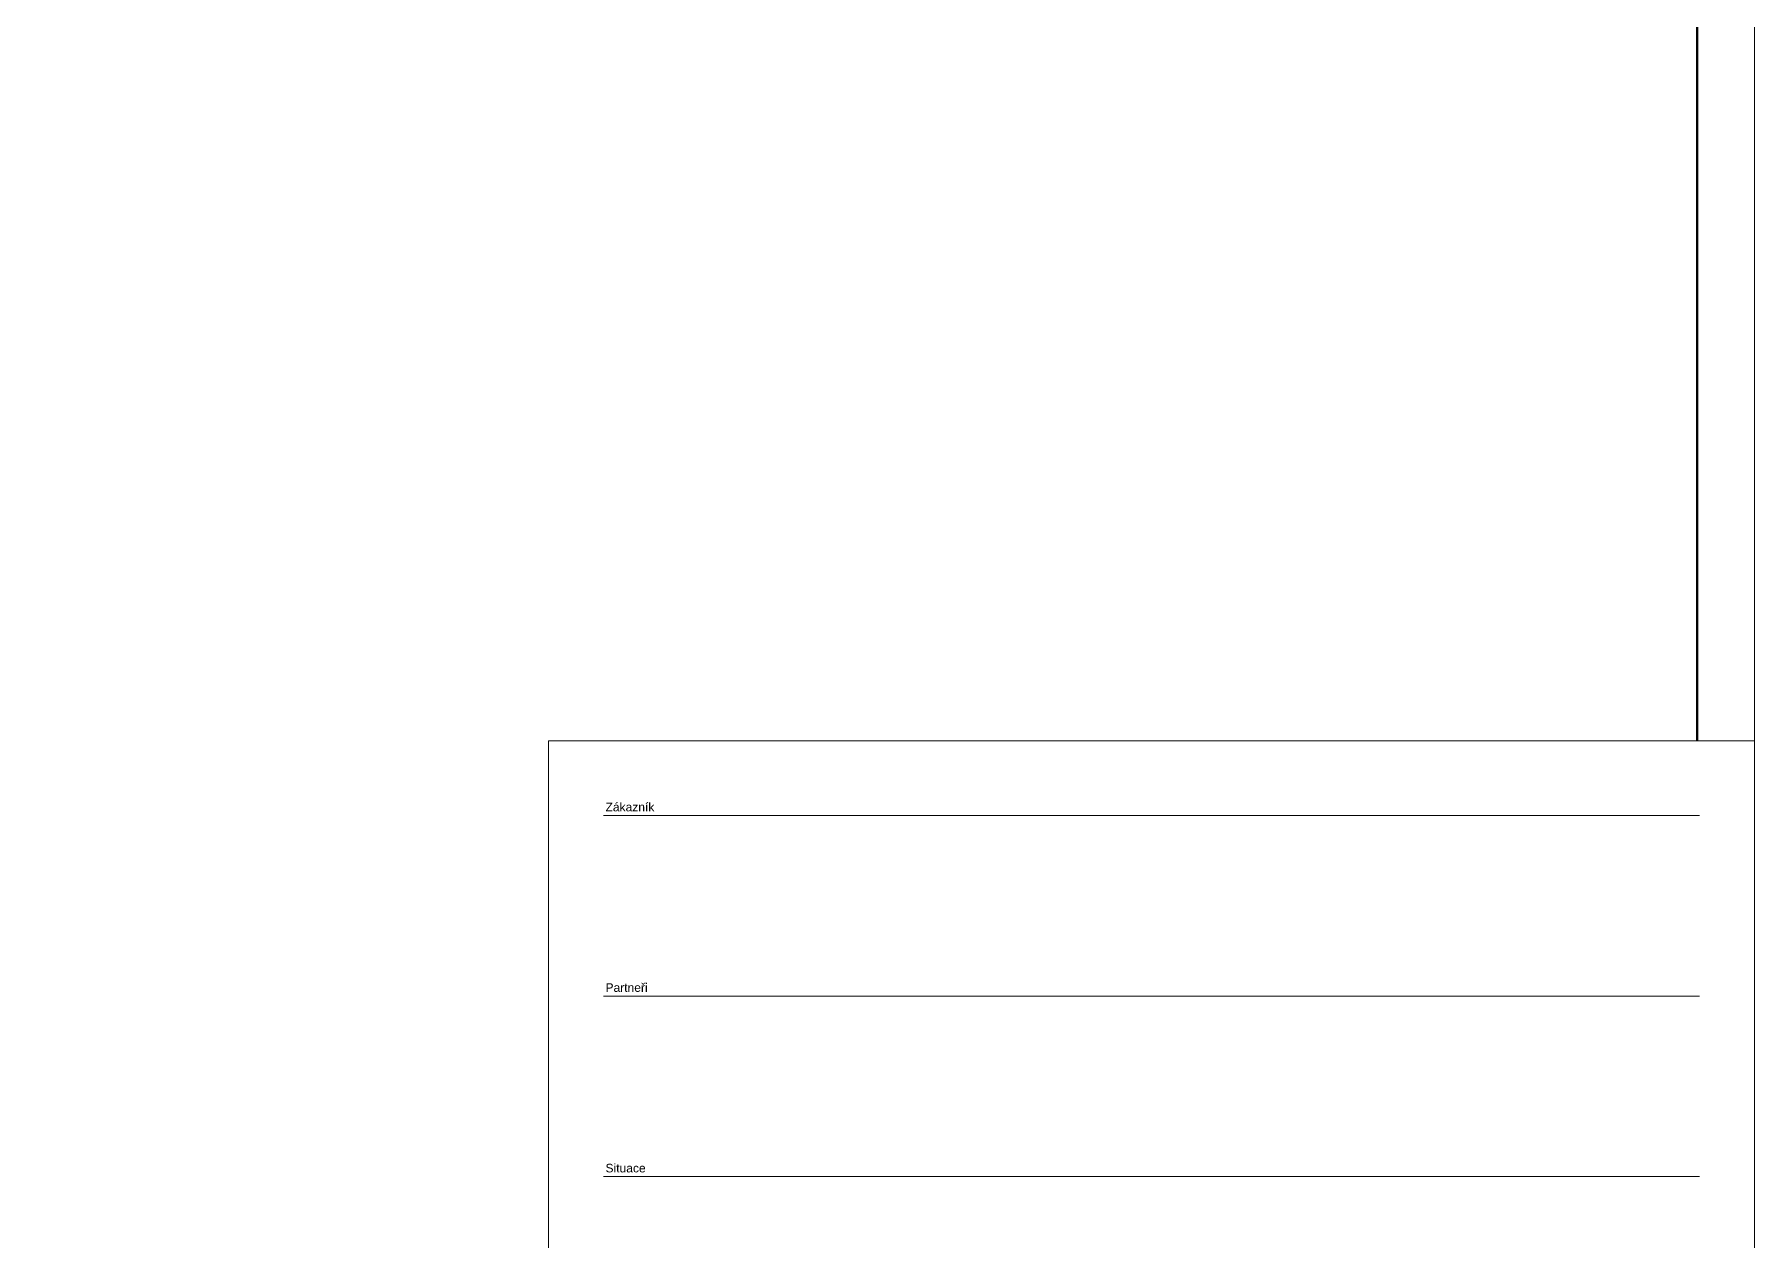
# Paper-space layout 'A0' of a CAD drawing. Header units: millimetres. Extents: x -1102 to 86, y 80 to 920.
# Drawn here: x -213.8 to 85.7, y 289.6 to 499.6 of the extents above; entities that cross this region are included whole.
import ezdxf
from ezdxf.enums import TextEntityAlignment as Align

# ---------------------------------------------------------------- set-up
doc = ezdxf.new("R2010")
doc.units = ezdxf.units.MM
doc.header["$LTSCALE"] = 0.5
doc.layers.add('Border', color=7, linetype='Continuous', lineweight=0)
doc.layers.add('Border_TextCZ', color=7, linetype='Continuous', lineweight=0)
doc.layers.add('Border_TextCZAtr', color=7, linetype='Continuous')
doc.styles.add('Arial Unicode', font='ARIALUNI.TTF', dxfattribs={"width": 1.428571, "height": 0.007})
doc.styles.add('Arial_1.5', font='arial.ttf', dxfattribs={"height": 1.5})
doc.styles.add('Arial_4.0', font='arial.ttf', dxfattribs={"width": 0.9, "height": 4})
doc.styles.add('Arial_6.5', font='arial.ttf', dxfattribs={"width": 0.8, "height": 6.5})

# ---------------------------------------------------------------- blocks, each defined once
blk = doc.blocks.new('A0_v03_CZ')
at = {"layer": 'Border', "color": 7, "linetype": 'Continuous', "lineweight": 0}
blk.add_lwpolyline([(0, 0), (1188, 0), (1188, 840), (0, 840)], close=True, dxfattribs=at)
at = {"layer": 'Border', "color": 7, "linetype": 'Continuous', "lineweight": 50}
blk.add_lwpolyline([(978, 10), (30.9, 10), (30.9, 829.7), (1178, 829.7), (1178, 297)], dxfattribs=at)
at = {"layer": 'Border', "color": 7, "linetype": 'Continuous', "lineweight": 0}
blk.add_lwpolyline([(978, 0), (978, 297), (1188, 297)], dxfattribs=at)
at = {"layer": 'Border'}
for points in [[(987.58, 284.02), (1178.42, 284.02)], [(987.58, 252.58), (1178.42, 252.58)], [(987.58, 221.15), (1178.42, 221.15)]]:
    blk.add_lwpolyline(points, dxfattribs=at)
at = {"layer": 'Border_TextCZ', "color": 7, "linetype": 'Continuous', "lineweight": 0, "style": 'Arial Unicode'}
for s, p in [('Zákazník', (987.94, 285.48)), ('Partneři', (987.94, 254.05)), ('Situace', (987.94, 222.62))]:
    blk.add_text(s, height=1.5, dxfattribs=at).set_placement(p, align=Align.MIDDLE_LEFT)
at = {"layer": 'Border_TextCZAtr', "style": 'Arial_1.5'}
for tag, p in [('rev-5', (991.5, 149.56)), ('date-5', (1002.92, 149.56)), ('status-5', (1113.42, 149.56)), ('rev-4', (991.5, 144.56)), ('date-4', (1002.92, 144.56)), ('status-4', (1113.42, 144.56)), ('rev-3', (991.5, 139.56)), ('date-3', (1002.92, 139.56)), ('status-3', (1113.42, 139.56)), ('rev-2', (991.5, 134.56)), ('date-2', (1002.92, 134.56)), ('status-2', (1113.42, 134.56)), ('rev-1', (991.5, 129.56)), ('date-1', (1002.92, 129.56)), ('status-1', (1113.42, 129.56))]:
    blk.add_attdef(tag, text='', height=1.5, dxfattribs=at).set_placement(p, align=Align.MIDDLE)
for tag, p in [('description-5', (1011.42, 149.56)), ('description-4', (1011.42, 144.56)), ('description-3', (1011.42, 139.56)), ('description-2', (1011.42, 134.56)), ('description-1', (1011.42, 129.56))]:
    blk.add_attdef(tag, text='', height=1.5, dxfattribs=at).set_placement(p, align=Align.MIDDLE_LEFT)
for tag, p in [('name1-5', (1125.92, 149.56)), ('name2-5', (1140.92, 149.56)), ('name3-5', (1155.92, 149.56)), ('name4-5', (1170.92, 149.56)), ('name1-4', (1125.92, 144.56)), ('name2-4', (1140.92, 144.56)), ('name3-4', (1155.92, 144.56)), ('name4-4', (1170.92, 144.56)), ('name1-3', (1125.92, 139.56)), ('name2-3', (1140.92, 139.56)), ('name3-3', (1155.92, 139.56)), ('name4-3', (1170.92, 139.56)), ('name1-2', (1125.92, 134.56)), ('name2-2', (1140.92, 134.56)), ('name3-2', (1155.92, 134.56)), ('name4-2', (1170.92, 134.56)), ('name1-1', (1125.92, 129.56)), ('name2-1', (1140.92, 129.56)), ('name3-1', (1155.92, 129.56)), ('name4-1', (1170.92, 129.56))]:
    blk.add_attdef(tag, text='', height=1.5, dxfattribs=at).set_placement(p, align=Align.CENTER)
at = {"layer": 'Border_TextCZAtr', "style": 'Arial_6.5', "width": 0.8}
blk.add_attdef('SUBJECT1', text='', height=6.5, dxfattribs=at).set_placement((1082.94, 113.25), align=Align.MIDDLE_CENTER)
at = {"layer": 'Border_TextCZAtr', "style": 'Arial_4.0'}
for tag, p in [('SUBJECT2', (1082.94, 100.42)), ('SUBJECT3', (1082.94, 92.42)), ('SUBJECT4', (1082.94, 84.42)), ('SUBJECT5', (1082.94, 76.42))]:
    blk.add_attdef(tag, text='', height=4, dxfattribs=at).set_placement(p, align=Align.MIDDLE_CENTER)
at = {"layer": 'Border_TextCZAtr', "style": 'Arial_4.0', "width": 0.9}
for tag, p in [('EXTREF', (1076.34, 61.7)), ('CONFIDENT', (1142.14, 61.7)), ('REPLACES', (1076.34, 48.7)), ('scale', (1132.88, 48.7)), ('sheet', (1156.14, 48.7)), ('size', (1170.3, 48.7)), ('TYPPROJ', (1075.94, 35.69)), ('PROJ_NUM', (1082.18, 35.69)), ('TASK', (1106.08, 35.69)), ('OCD', (1123.56, 35.69)), ('ISSUER', (1156.14, 35.69)), ('INDICATOR', (1076.34, 22.81)), ('X', (1117.57, 22.81)), ('NUMBER', (1123.56, 22.81)), ('FOLIO', (1156.14, 22.81)), ('REV', (1170.64, 22.81))]:
    blk.add_attdef(tag, text='', height=4, dxfattribs=at).set_placement(p, align=Align.MIDDLE_LEFT)
at = {"layer": 'Border_TextCZAtr', "color": 7, "linetype": 'Continuous', "lineweight": 0, "style": 'Arial_4.0', "width": 0.9, "flags": 10}
blk.add_attdef('TP-', text='', height=4, dxfattribs=at).set_placement((1109.2, 22.81), align=Align.MIDDLE_LEFT)

psp = doc.layouts.new('A0')

# ---------------------------------------------------------------- block references
at = {"layer": 'Border'}
psp.add_blockref('A0_v03_CZ', (-1102.32, 79.58), dxfattribs=at)

doc.saveas('drawing.dxf')
